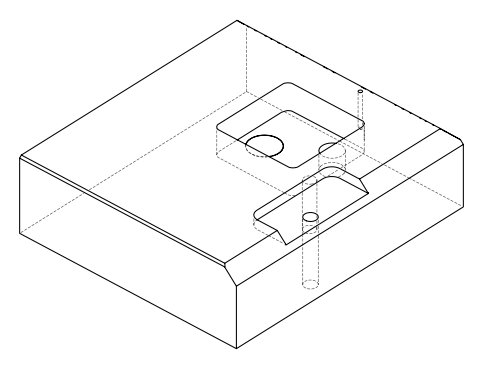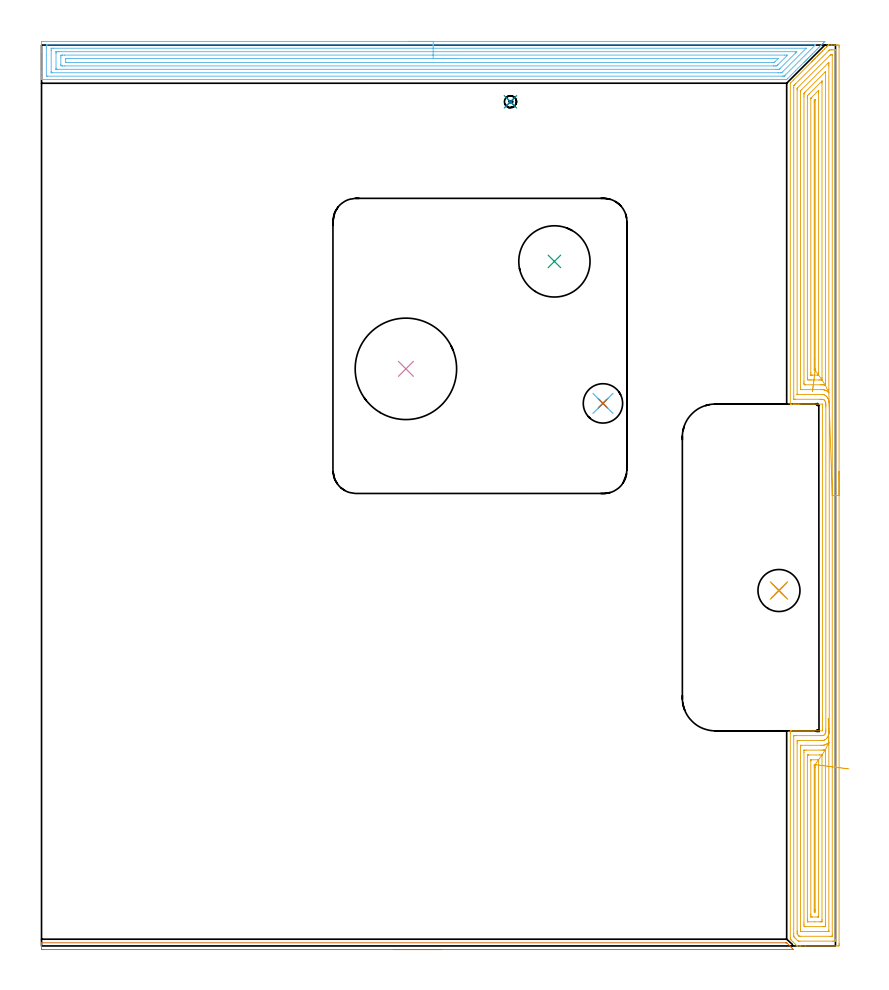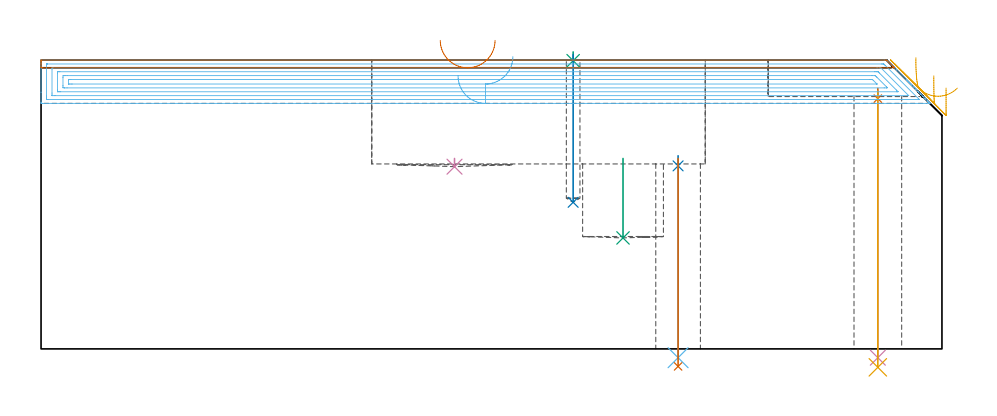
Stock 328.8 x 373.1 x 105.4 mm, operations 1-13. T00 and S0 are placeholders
(PLAN: 15 operations, 10 tool changes, 70.6 min)
(1 SPOT_DRILL | STEP1HOLE | NXT0321_9005460120000 | 0.03 min | 1429 mm3)
(2 SPOT_DRILL_1 | STEP1HOLE_1 | NXT0321_9005460120000 | 0.04 min | 4197 mm3)
(3 SPOT_DRILL_2 | STEP1POCKET | NXT0321_9005460120000 | 0.03 min | 0 mm3)
(4 DRILL_THROUGH_HOLE_INTO_CENTER | STEP1HOLE | NXT0301_065 | 0.39 min | 6385 mm3)
(5 DRILL_TO_ENLARGE_THROUGH_HOLE | STEP1HOLE | UGT0301_245 | 0.41 min | 17212 mm3)
(6 DRILL_THROUGH_HOLE_INTO_CENTER_1 | STEP1HOLE_1 | NXT0301_065 | 0.3 min | 4689 mm3)
(7 DRILL_TO_ENLARGE_THROUGH_HOLE_1 | STEP1HOLE_1 | UGT0301_287 | 0.31 min | 13071 mm3)
(8 DRILL_BLIND_HOLE_INTO_CENTER | STEP1POCKET | UGT0301_445 | 0.22 min | 985 mm3)
(9 INDEXABLE_INSERT_DRILL_BLIND_HOLE_FROM_SOLID | STEP1POCKET_1 | NXT0302_030 | 0.13 min | 44090 mm3)
(10 INDEXABLE_INSERT_DRILL_BLIND_HOLE_FROM_SOLID_1 | STEP1POCKET_2 | NXT0302_036 | 0.02 min | 53187 mm3)
(11 AREA_MILL | FG_CHAMFER_SURFACE | UGT0205_001 | 18.62 min | 74651 mm3)
(12 AREA_MILL_1 | FG_CHAMFER_SURFACE_1 | UGT0205_001 | 15.48 min | 39193 mm3)
(13 AREA_MILL_2 | FG_CHAMFER_SURFACE_2 | UGT0205_001 | 2.64 min | 1209 mm3)
(14 MILL_RECTANGULAR_POCKET | POCKET_RECTANGULAR_STRAIGHT | NXT0201_012 | Follow Part, ap 4, ae 75% | 28.42 min | 474435 mm3)
(15 MILL_SLOT | SLOT_PARTIAL_RECTANGULAR | UGT0201_109 | Follow Part, ap 6.35, ae 75% | 3.58 min | 86946 mm3)
(TOOL NXT0321_9005460120000 | NC Spot Drill, 142deg, 12mm, Carbide, Uncoated | D12 PA142 FL30 Z2)
(TOOL NXT0301_065 | Carbide Drill 9.4mm [860.1-0940-075A1-MM 2214] | D9.4 PA140 FL98 Z2)
(TOOL UGT0301_245 | Twist Drill 17.4 mm | D17.4 PA118 FL130 Z2)
(TOOL UGT0301_287 | Twist Drill 16.3 mm | D16.3 PA118 FL125 Z2)
(TOOL UGT0301_445 | Carbide Drill 5.0 mm | D5 PA118 FL52 Z2)
(TOOL NXT0302_030 | Index. Insert Drill 29.5mm [880-D2950L32-03] | D29.5 PA176 FL89 Z2)
(TOOL NXT0302_036 | Index. Insert Drill 42mm [880-D4200L50-05] | D42 PA176 FL210 Z2)
(TOOL UGT0205_001 | Chamfer Mill 20 x 3 x 45 deg. | D20 FL50 Z2)
(TOOL NXT0201_012 | ENDMILL 16mm [2P460-1600-NA 1630] | D16 FL38 Z6)
(TOOL UGT0201_109 | End Mill 25.4 mm | D25.4 FL25 Z2)
(OP 1 SPOT_DRILL)
G17 G21 G94 G90
T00 M6
G54
G17 G0 G90 X305.4 Y147.2 S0 M3
G43 Z115.4 H0
G94 G81 G98 Z91.351 F250. R95.1
G80
M5
M2
(OP 2 SPOT_DRILL_1)
G17 G21 G94 G90
T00 M6
G54
G17 G0 G90 X232.5 Y224.7 S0 M3
G43 Z115.4 H0
G94 G81 G98 Z66.798 F250. R70.5
G80
M5
M2
(OP 3 SPOT_DRILL_2)
G17 G21 G94 G90
T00 M6
G54
G17 G0 G90 X194.2 Y349.6 S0 M3
G43 Z115.4 H0
G94 G81 G98 Z105.185 F250. R108.4
G80
M5
M2
(OP 4 DRILL_THROUGH_HOLE_INTO_CENTER)
G17 G21 G94 G90
T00 M6
G54
G17 G0 G90 X305.4 Y147.2 S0 M3
G43 Z115.4 H1
G94 G73 G98 Z-3.211 F250. Q8.665 R94.1
G80
M5
M2
(OP 5 DRILL_TO_ENLARGE_THROUGH_HOLE)
G17 G21 G94 G90
T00 M6
G54
G17 G0 G90 X305.4 Y147.2 S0 M3
G43 Z115.4 H0
G94 G73 G98 Z-6.727 F250. Q16.471 R94.1
G80
M5
M2
(OP 6 DRILL_THROUGH_HOLE_INTO_CENTER_1)
G17 G21 G94 G90
T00 M6
G54
G17 G0 G90 X232.5 Y224.7 S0 M3
G43 Z115.4 H1
G94 G73 G98 Z-3.211 F250. Q8.839 R69.5
G80
M5
M2
(OP 7 DRILL_TO_ENLARGE_THROUGH_HOLE_1)
G17 G21 G94 G90
T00 M6
G54
G17 G0 G90 X232.5 Y224.7 S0 M3
G43 Z115.4 H0
G94 G73 G98 Z-6.397 F250. Q14.779 R69.5
G80
M5
M2
(OP 8 DRILL_BLIND_HOLE_INTO_CENTER)
G17 G21 G94 G90
T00 M6
G54
G17 G0 G90 X194.2 Y349.6 S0 M3
G43 Z115.4 H0
G94 G81 G98 Z53.5 F250. R107.4
G80
M5
M2
(OP 9 INDEXABLE_INSERT_DRILL_BLIND_HOLE_FROM_SOLID)
G17 G21 G94 G90
T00 M6
G54
G17 G0 G90 X212.4 Y283.5 S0 M3
G43 Z115.4 H1
G94 G81 G98 Z40.5 F250. R69.5
G80
M5
M2
(OP 10 INDEXABLE_INSERT_DRILL_BLIND_HOLE_FROM_SOLID_1)
G17 G21 G94 G90
T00 M6
G54
G17 G0 G90 X150.9 Y239. S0 M3
G43 Z115.4 H1
G94 G81 G98 Z66.5 F250. R69.5
G80
M5
M2
(OP 11 AREA_MILL)
G17 G21 G94 G90
T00 M6
G54
G17 G0 G90 X330.3 Y196.55 S1061 M3
G43 Z115.4 H0
Z95.2
G94 G1 Y196.512 Z94.328 F250.
Y196.398 Z93.464
Y196.209 Z92.612
Y195.947 Z91.78
Y195.613 Z90.974
Y195.21 Z90.2
Y194.741 Z89.464
Y194.21 Z88.772
Y193.621 Z88.129
Y192.978 Z87.54
Y192.286 Z87.008
Y191.55 Z86.54
Y190.776 Z86.137
Y189.97 Z85.803
Y189.138 Z85.541
Y188.286 Z85.352
Y187.422 Z85.238
Y186.55 Z85.2
Y1.087
X330.299 Y0.625 Z85.201
X330.295 Y0.198 Z85.203
X330.292 Y0.01 Z85.206
X329.875 Y0. Z85.622
X316.418 Z99.078
X314.394 Z101.102
X314.043 Z101.451
X312.965 Z102.533
X312.944 Y0.001 Z102.554
X312.903 Y0.003 Z102.594
X312.893 Y0.008 Z102.604
X312.87 Y0.029 Z102.628
X311.139 Y1.761 Z104.36
X310.486 Y2.413 Z105.012
X310.306 Y2.594 Z105.193
X310.295 Y2.605 Z105.204
X310.103 Y2.793 Z105.388
X310.1 Y3.307 Z105.4
Y88.224
X310.107 Y89.09 Z105.393
X310.516 Y89.1 Z104.984
X323.4 Z92.1
Y89.242
X323.394 Y89.655 Z92.094
X323.393 Y89.683 Z92.093
X323.399 Y89.717 Z92.099
Y89.725 Z92.096
X323.398 Y89.745 Z92.097
X323.4 Y89.848 Z92.096
Y89.928 Z92.1
Y223.821
X323.396 Y223.912 Z92.096
X323.398 Y224.041 Z92.098
Y224.336
Y224.4 Z92.099
X314.043 Z101.451
X313.438 Z102.059
X313.164 Z102.333
X312.558 Z102.939
X312.284 Z103.212
X311.735 Z103.764
X311.404 Z104.095
X310.525 Z104.974
X310.363 Y224.401 Z105.135
X310.106 Y224.41 Z105.393
X310.1 Y224.539 Z105.4
Y357.279
X310.106 Y357.295 Z105.393
X310.114 Y357.314 Z105.385
X311.42 Y358.62 Z104.08
X318.881 Y366.083 Z96.615
X319.016 Y366.218 Z96.481
X319.182 Y366.383 Z96.316
X319.32 Y366.523 Z96.175
X319.463 Y366.665 Z96.034
X319.615 Y366.816 Z95.883
X319.76 Y366.963 Z95.735
X319.91 Y367.111 Z95.587
X320.048 Y367.249 Z95.45
X320.2 Y367.402 Z95.295
X320.357 Y367.558 Z95.141
X320.481 Y367.682 Z95.017
X320.64 Y367.842 Z94.855
X321.153 Y368.353 Z94.347
X321.4 Y368.601 Z94.098
X321.519 Y368.721 Z93.977
X321.852 Y369.053 Z93.647
X322.076 Y369.277 Z93.423
X322.294 Y369.495 Z93.204
X322.399 Y369.601 Z93.097
X322.839 Y370.039 Z92.661
X323.278 Y370.48 Z92.218
X323.487 Y370.687 Z92.013
X323.531 Y370.731 Z91.969
X324.158 Y371.36 Z91.338
X324.37 Y371.57 Z91.13
X325.038 Y372.239 Z90.459
X325.209 Y372.409 Z90.291
X325.275 Y372.475 Z90.225
X325.771 Y372.972 Z89.728
X325.873 Y373.071 Z89.625
X325.904 Y373.092 Z89.595
X325.917 Y373.1 Z89.582
X327.236 Z88.258
X328.467 Z87.03
X328.996 Z86.499
X329.611 Z85.885
X329.875 Y373.096 Z85.62
X330.291 Y373.09 Z85.205
X330.295 Y372.901 Z85.203
X330.299 Y372.475 Z85.201
X330.3 Y372.043 Z85.2
Y186.55
X328.886 Z86.614
X328.885 Y2.525 Z86.615
X328.884 Y2.413 Z86.616
X328.879 Y2.031 Z86.621
X328.513 Y2.009 Z86.987
X328.116 Y2.004 Z87.384
X327.643 Y2. Z87.857
X314.043 Y2.001 Z101.457
X313.566 Y2.004 Z101.934
X313.369 Y2.01 Z102.131
X313.164 Y2.198 Z102.336
X312.94 Y2.413 Z102.56
X312.284 Y3.066 Z103.216
X312.043 Y3.307 Z103.457
X311.795 Y3.56 Z103.705
X311.627 Y3.735 Z103.873
X311.521 Y3.85 Z103.979
X311.519 Y3.894 Z103.981
X311.515 Y4.088 Z103.985
Y4.201
X311.514 Y4.983 Z103.986
X311.515 Y86.828 Z103.985
X311.517 Y87.023 Z103.983
X311.519 Y87.071 Z103.981
X311.521 Y87.088 Z103.979
X311.539 Y87.09 Z103.961
X311.634 Y87.097 Z103.866
X312.284 Y87.1 Z103.216
X312.511 Z102.989
X322.839 Y87.101 Z92.661
X323.064 Y87.102 Z92.436
X323.392 Y87.11 Z92.108
X323.551 Y87.122 Z91.949
X323.718 Y87.161 Z91.782
X323.838 Y87.208 Z91.662
X324.046 Y87.331 Z91.454
X324.249 Y87.514 Z91.251
X324.328 Y87.604 Z91.172
X324.408 Y87.712 Z91.092
X324.598 Y88.053 Z90.902
X324.647 Y88.174 Z90.853
X324.664 Y88.224 Z90.836
X324.76 Y88.588 Z90.74
X324.801 Y88.912 Z90.699
X324.807 Y89.118 Z90.693
X324.813 Y89.793 Z90.687
X324.814 Y223.199 Z90.686
X324.813 Y223.874 Z90.687
X324.811 Y224.092 Z90.689
X324.807 Y224.429 Z90.693
X324.779 Y224.803 Z90.721
X324.745 Y224.986 Z90.755
X324.715 Y225.108 Z90.785
X324.598 Y225.446 Z90.902
X324.448 Y225.727 Z91.052
X324.341 Y225.88 Z91.159
X324.2 Y226.037 Z91.3
X324.023 Y226.184 Z91.477
X323.852 Y226.285 Z91.648
X323.718 Y226.339 Z91.782
X323.463 Y226.388 Z92.037
X323.21 Y226.396 Z92.29
X322.839 Y226.399 Z92.661
X322.327 Y226.4 Z93.173
X312.284 Y226.401 Z103.216
X311.769 Y226.404 Z103.731
X311.596 Y226.41 Z103.904
X311.521 Y226.429 Z103.979
X311.516 Y226.661 Z103.984
X311.515 Y226.774 Z103.985
X311.514 Y227.556 Z103.986
X311.515 Y355.379 Z103.985
X311.516 Y355.491 Z103.984
X311.525 Y356.263 Z103.975
X311.639 Y356.385 Z103.861
X311.963 Y356.712 Z103.537
X312.284 Y357.035 Z103.216
X325.938 Y370.687 Z89.562
X326.153 Y370.895 Z89.347
X326.357 Y371.09 Z89.143
X326.833 Y371.097 Z88.667
X327.236 Y371.099 Z88.264
X327.71 Y371.1 Z87.79
X328.589 Z86.911
X328.799 Y371.098 Z86.701
X328.833 Y371.096 Z86.667
X328.867 Y371.09 Z86.633
X328.879 Y371.081 Z86.621
X328.88 Y371.055 Z86.62
X328.885 Y370.799 Z86.615
X328.886 Y186.55 Z86.614
X327.472 Z88.028
X327.471 Y4.856 Z88.029
X327.469 Y4.201 Z88.031
X327.467 Y4.082 Z88.033
X327.465 Y4.025 Z88.035
X327.458 Y4.009 Z88.042
X327.43 Y4.004 Z88.07
X327.236 Y4.002 Z88.264
X326.554 Y4. Z88.946
X314.24 Y4.001 Z101.26
X314.043 Y4.004 Z101.457
X313.846 Y4.01 Z101.654
X313.797 Y4.014 Z101.703
X313.769 Y4.038 Z101.731
X313.712 Y4.091 Z101.788
X313.599 Y4.201 Z101.901
X313.164 Y4.642 Z102.336
X312.943 Y4.868 Z102.557
X312.936 Y5.095 Z102.564
X312.932 Y5.33 Z102.568
X312.929 Y5.988 Z102.571
Y6.227
Y83.993
X312.933 Y84.649 Z102.567
X312.935 Y84.881 Z102.565
X312.948 Y85.09 Z102.552
X313.164 Y85.094 Z102.336
X313.6 Y85.099 Z101.9
X322.395 Y85.1 Z93.105
X322.839 Y85.103 Z92.661
X323.265 Y85.109 Z92.235
X323.718 Y85.135 Z91.782
X324.042 Y85.214 Z91.458
X324.276 Y85.307 Z91.224
X324.598 Y85.485 Z90.902
X324.634 Y85.506 Z90.866
X324.686 Y85.543 Z90.814
X325.105 Y85.921 Z90.395
X325.224 Y86.057 Z90.276
X325.477 Y86.393 Z90.023
X325.495 Y86.419 Z90.005
X325.505 Y86.437 Z89.995
X325.8 Y87.003 Z89.7
X325.929 Y87.331 Z89.571
X326.026 Y87.667 Z89.474
X326.091 Y87.912 Z89.409
X326.15 Y88.224 Z89.35
X326.174 Y88.41 Z89.326
X326.21 Y88.743 Z89.29
X326.223 Y89.118 Z89.277
X326.226 Y89.251 Z89.274
X326.228 Y90.012 Z89.272
Y90.143
Y223.329
X326.227 Y224.092 Z89.273
X326.225 Y224.226 Z89.275
X326.216 Y224.607 Z89.284
X326.187 Y224.986 Z89.313
X326.167 Y225.179 Z89.333
X326.1 Y225.557 Z89.4
X326.02 Y225.88 Z89.48
X325.836 Y226.409 Z89.664
X325.662 Y226.774 Z89.838
X325.477 Y227.1 Z90.023
X325.239 Y227.423 Z90.261
X325.019 Y227.668 Z90.481
X324.795 Y227.863 Z90.705
X324.598 Y228.012 Z90.902
X324.351 Y228.156 Z91.149
X323.968 Y228.308 Z91.532
X323.718 Y228.357 Z91.782
X323.539 Y228.385 Z91.961
X323.359 Y228.391 Z92.141
X322.999 Y228.399 Z92.501
X313.164 Y228.401 Z102.336
X313.004 Y228.403 Z102.496
X312.959 Y228.406 Z102.541
X312.936 Y228.41 Z102.564
X312.935 Y228.421 Z102.565
X312.931 Y228.482 Z102.569
X312.929 Y228.562 Z102.571
Y354.597
X312.93 Y354.835 Z102.57
X312.933 Y355.075 Z102.567
X312.937 Y355.226 Z102.563
X313.177 Y355.478 Z102.323
X326.598 Y368.899 Z88.902
X326.729 Y369.026 Z88.771
X326.777 Y369.07 Z88.723
X326.797 Y369.086 Z88.703
X326.842 Y369.09 Z88.658
X327.041 Y369.098 Z88.459
X327.236 Y369.097 Z88.264
X327.434 Y369.093 Z88.066
X327.457 Y369.09 Z88.043
X327.465 Y369.08 Z88.035
X327.468 Y369.042 Z88.032
X327.47 Y368.979 Z88.03
X327.471 Y368.899 Z88.029
Y368.66
X327.472 Y186.55 Z88.028
X326.05 Y229.126 Z89.45
X325.67 Y229.456 Z89.83
X325.477 Y229.615 Z90.023
X324.99 Y229.951 Z90.51
X324.598 Y230.134 Z90.902
X324.451 Y230.193 Z91.049
X324.315 Y230.244 Z91.185
X323.904 Y230.35 Z91.596
X323.718 Y230.378 Z91.782
X323.686 Y230.382 Z91.814
X322.839 Y230.399 Z92.661
X322.789 Y230.4 Z92.711
X314.503 Y230.401 Z100.997
X314.41 Y230.404 Z101.09
X314.365 Y230.408 Z101.135
X314.349 Y230.411 Z101.151
X314.348 Y230.425 Z101.152
X314.345 Y230.519 Z101.155
X314.343 Y230.939 Z101.157
Y231.243
Y353.703
X314.345 Y353.998 Z101.155
X314.348 Y354.145 Z101.152
X314.35 Y354.179 Z101.15
X314.361 Y354.201 Z101.139
X314.396 Y354.239 Z101.104
X314.746 Y354.597 Z100.754
X314.835 Y354.686 Z100.665
X325.472 Y365.324 Z90.028
X325.92 Y365.768 Z89.58
X325.973 Y365.819 Z89.527
X326.039 Y365.88 Z89.461
X326.05 Y365.796 Z89.45
X326.054 Y365.632 Z89.446
X326.056 Y365.324 Z89.444
X326.057 Y364.734 Z89.443
Y364.43
Y230.35
X326.056 Y229.761 Z89.444
X326.05 Y229.126 Z89.45
X324.598 Y232.224 Z90.902
X324.496 Y232.241 Z91.004
X324.059 Y232.328 Z91.441
X323.718 Y232.374 Z91.782
X323.475 Y232.385 Z92.025
X322.839 Y232.396 Z92.661
X322.581 Y232.399 Z92.919
X316.422 Y232.402 Z99.078
X315.802 Y232.41 Z99.698
X315.761 Y233.031 Z99.739
X315.759 Y233.075 Z99.741
X315.757 Y233.925 Z99.743
Y351.962
X315.761 Y352.81 Z99.739
X315.763 Y352.85 Z99.737
X315.802 Y353.192 Z99.698
X316.053 Y353.449 Z99.447
X316.302 Y353.703 Z99.198
X324.346 Y361.748 Z91.154
X324.474 Y361.874 Z91.026
X324.598 Y361.993 Z90.902
X324.632 Y362.023 Z90.868
X324.639 Y361.886 Z90.861
X324.642 Y361.794 Z90.858
X324.643 Y361.748 Z90.857
Y361.702
Y233.925
X324.641 Y233.031 Z90.859
X324.64 Y232.988 Z90.86
X324.598 Y232.224 Z90.902
X323.222 Y234.405 Z92.278
X323.204 Y234.401 Z92.296
X323.152 Y234.397 Z92.348
X323.047 Y234.396 Z92.453
X322.839 Y234.398 Z92.661
X322.372 Y234.4 Z93.128
X321.959 Z93.541
X318.853 Z96.647
X318.441 Z97.059
X317.971 Y234.402 Z97.529
X317.561 Y234.41 Z97.939
X317.178 Y234.432 Z98.322
X317.174 Y234.819 Z98.326
X317.172 Y235.215 Z98.328
X317.171 Y351.022 Z98.329
X317.172 Y351.417 Z98.328
X317.176 Y351.916 Z98.324
X317.178 Y352.109 Z98.322
X317.271 Y352.211 Z98.229
X317.561 Y352.512 Z97.939
X317.708 Y352.66 Z97.792
X317.857 Y352.81 Z97.643
X323.221 Y358.173 Z92.279
X323.223 Z92.277
X323.227 Y357.928 Z92.273
X323.229 Y357.777 Z92.271
Y357.279
Y235.316
X323.228 Y234.819 Z92.272
X323.224 Y234.427 Z92.276
X323.222 Y234.405 Z92.278
X321.808 Y236.429 Z93.692
X321.486 Y236.41 Z94.014
X321.281 Y236.402 Z94.219
X319.32 Y236.4 Z96.18
X318.643 Y236.402 Z96.857
X318.609 Y236.406 Z96.891
X318.601 Y236.408 Z96.899
X318.592 Y236.453 Z96.908
X318.59 Y236.607 Z96.91
X318.586 Y237.353 Z96.914
X318.585 Y237.5 Z96.915
X318.586 Y350.874 Z96.914
X318.588 Y351.022 Z96.912
X318.592 Y351.067 Z96.908
X318.595 Y351.086 Z96.905
X318.612 Y351.107 Z96.888
X318.682 Y351.182 Z96.818
X318.789 Y351.292 Z96.711
X318.923 Y351.426 Z96.577
X321.647 Y354.15 Z93.853
X321.716 Y354.216 Z93.784
X321.774 Y354.27 Z93.726
X321.806 Y354.298 Z93.694
X321.808 Y354.247 Z93.692
X321.813 Y353.851 Z93.687
X321.814 Y353.703 Z93.686
X321.815 Y353.095 Z93.685
Y237.5
X321.813 Y236.755 Z93.687
X321.808 Y236.429 Z93.692
X320.385 Y238.409 Z95.115
X320.363 Y238.406 Z95.137
X320.309 Y238.403 Z95.191
X320.2 Y238.4 Z95.3
X320.194 Z95.306
X320.006 Y238.421 Z95.494
X320.001 Y238.469 Z95.499
Y238.486
X320. Y242.724 Z95.5
Y349.438
X320.002 Y349.783 Z95.498
X320.004 Y349.955 Z95.496
X320.007 Y350.037 Z95.493
X320.08 Y350.128 Z95.42
X320.139 Y350.19 Z95.361
X320.2 Y350.253 Z95.3
X320.263 Y350.313 Z95.237
X320.384 Y350.426 Z95.116
X320.395 Y350.432 Z95.105
X320.397 Y350.424 Z95.103
X320.399 Y350.39 Z95.101
X320.4 Y350.332 Z95.1
Y350.128
Y239.085
X320.398 Y238.881 Z95.102
X320.393 Y238.474 Z95.107
X320.385 Y238.409 Z95.115
X320.277 Y237.556 Z95.261
X320.171 Y236.719 Z95.482
X320.068 Y235.903 Z95.775
X319.968 Y235.117 Z96.139
X319.873 Y234.365 Z96.571
X319.783 Y233.653 Z97.067
X319.699 Y232.987 Z97.624
X319.621 Y232.371 Z98.237
X319.55 Y231.811 Z98.902
X319.487 Y231.31 Z99.614
X319.431 Y230.873 Z100.367
X319.384 Y230.502 Z101.155
X319.346 Y230.202 Z101.973
X319.317 Y229.973 Z102.814
X319.298 Y229.817 Z103.672
X319.287 Y229.737 Z104.541
Y229.731 Z105.413
X319.296 Y229.802 Z106.283
G0 Z115.4
X325.834 Y94.166
Z99.669
G1 Y94.147 Z98.797
X325.836 Y94.052 Z97.929
X325.84 Y93.883 Z97.074
X325.845 Y93.639 Z96.236
X325.852 Y93.323 Z95.423
X325.861 Y92.937 Z94.64
X325.871 Y92.485 Z93.894
X325.882 Y91.97 Z93.191
X325.895 Y91.395 Z92.535
X325.909 Y90.765 Z91.931
X325.924 Y90.085 Z91.385
X325.94 Y89.36 Z90.9
X325.957 Y88.596 Z90.48
X325.975 Y87.797 Z90.128
X325.993 Y86.972 Z89.848
X326.012 Y86.124 Z89.64
X326.031 Y85.262 Z89.507
X326.05 Y84.392 Z89.45
X326.053 Y84.262 Z89.447
X326.056 Y84.061 Z89.444
X326.057 Y83.755 Z89.443
Y83.166
Y6.293
X326.056 Y6.096 Z89.444
X326.053 Y6.026 Z89.447
X326.051 Y6.012 Z89.449
X326.045 Y6.009 Z89.455
X326.02 Y6.004 Z89.48
X325.911 Y6.002 Z89.589
X325.477 Y6. Z90.023
X314.911 Z100.589
X314.489 Y6.007 Z101.011
X314.384 Y6.01 Z101.116
X314.349 Y6.021 Z101.151
X314.347 Y6.055 Z101.153
X314.345 Y6.143 Z101.155
X314.343 Y6.578 Z101.157
Y6.882
X314.344 Y82.861 Z101.156
X314.345 Y83.008 Z101.155
X314.348 Y83.08 Z101.152
X314.35 Y83.09 Z101.15
X314.386 Y83.094 Z101.114
X314.453 Y83.097 Z101.047
X314.688 Y83.1 Z100.812
X322.603 Y83.101 Z92.897
X322.839 Y83.104 Z92.661
X323.466 Y83.118 Z92.034
X323.718 Y83.134 Z91.782
X324.007 Y83.177 Z91.493
X324.233 Y83.232 Z91.267
X324.598 Y83.358 Z90.902
X324.863 Y83.486 Z90.637
X325.318 Y83.755 Z90.182
X325.409 Y83.824 Z90.091
X325.477 Y83.882 Z90.023
X326.05 Y84.392 Z89.45
X324.634 Y81.293 Z90.866
X324.637 Y81.272 Z90.863
X324.641 Y81.212 Z90.859
X324.643 Y81.12 Z90.857
Y81.073
Y9.518
X324.641 Y8.67 Z90.859
X324.64 Y8.627 Z90.86
X324.598 Y8.01 Z90.902
X324.374 Y8.004 Z91.126
X323.718 Y8.001 Z91.782
X323.498 Y8. Z92.002
X316.46 Y8.001 Z99.04
X315.802 Y8.01 Z99.698
X315.761 Y8.67 Z99.739
X315.759 Y8.714 Z99.741
X315.757 Y9.564 Z99.743
Y80.225
X315.763 Y81.073 Z99.737
X315.764 Y81.088 Z99.736
X315.781 Y81.095 Z99.719
X315.802 Y81.097 Z99.698
X316.656 Y81.1 Z98.844
X322.839 Y81.101 Z92.661
X323.67 Y81.122 Z91.83
X323.718 Y81.127 Z91.782
X324.109 Y81.181 Z91.391
X324.426 Y81.248 Z91.074
X324.598 Y81.288 Z90.902
X324.634 Y81.293 Z90.866
X323.22 Y79.099 Z92.28
X323.224 Y79.077 Z92.276
X323.226 Y79.048 Z92.274
X323.228 Y78.89 Z92.272
X323.229 Y10.955 Z92.271
X323.227 Y10.458 Z92.273
X323.224 Y10.066 Z92.276
X323.222 Y10.014 Z92.278
X323.176 Y10.01 Z92.324
X323.064 Y10.005 Z92.436
X322.839 Y10.002 Z92.661
X322.41 Y10. Z93.09
X320.211 Z95.289
X317.411 Y10.002 Z98.089
X317.291 Y10.005 Z98.209
X317.212 Y10.01 Z98.288
X317.178 Y10.017 Z98.322
X317.177 Y10.062 Z98.323
X317.173 Y10.458 Z98.327
X317.171 Y10.854 Z98.329
Y11.352
X317.172 Y78.788 Z98.328
X317.173 Y78.921 Z98.327
X317.175 Y79.026 Z98.325
X317.178 Y79.087 Z98.322
X317.214 Y79.09 Z98.286
X317.561 Y79.097 Z97.939
X317.745 Y79.1 Z97.755
X322.142 Z93.358
X322.839 Y79.103 Z92.661
X323.018 Z92.482
X323.22 Y79.099 Z92.28
X321.808 Y77.09 Z93.692
X321.811 Y77.083 Z93.689
X321.813 Y77.054 Z93.687
X321.814 Y76.994 Z93.686
X321.815 Y76.751 Z93.685
X321.814 Y12.393 Z93.686
X321.813 Y12.246 Z93.687
X321.81 Y12.059 Z93.69
X321.808 Y12.021 Z93.692
X321.723 Y12.01 Z93.777
X321.563 Y12.005 Z93.937
X321.321 Y12.001 Z94.179
X319.32 Y12. Z96.18
X318.681 Y12.002 Z96.819
X318.621 Y12.007 Z96.879
X318.602 Y12.009 Z96.898
X318.592 Y12.092 Z96.908
X318.59 Y12.246 Z96.91
X318.586 Y12.992 Z96.914
X318.585 Y13.139 Z96.915
X318.586 Y76.604 Z96.914
X318.588 Y76.978 Z96.912
X318.59 Y77.07 Z96.91
X318.592 Y77.086 Z96.908
X318.612 Y77.09 Z96.888
X318.67 Y77.095 Z96.83
X318.833 Y77.099 Z96.667
X321.471 Y77.1 Z94.029
X321.739 Y77.097 Z93.761
X321.8 Y77.093 Z93.7
X321.808 Y77.09 Z93.692
X320.387 Y75.091 Z95.113
X320.394 Y75.075 Z95.106
X320.396 Y75.02 Z95.104
X320.399 Y74.816 Z95.101
X320.4 Y74.613 Z95.1
X320.401 Y73.922 Z95.099
X320.4 Y14.927 Z95.1
X320.399 Y14.725 Z95.101
X320.393 Y14.033 Z95.107
X320.228 Y14.005 Z95.272
X320.2 Y14.007 Z95.3
X320.007 Y14.033 Z95.493
X320.004 Y14.233 Z95.496
X320. Y14.927 Z95.5
Y15.131
Y74.126
X320.002 Y74.816 Z95.498
X320.004 Y75.016 Z95.496
X320.006 Y75.079 Z95.494
X320.061 Y75.09 Z95.439
X320.2 Y75.096 Z95.3
X320.293 Y75.097 Z95.207
X320.367 Y75.093 Z95.133
X320.387 Y75.091 Z95.113
X321.027 Y75.009 Z94.526
X321.716 Y74.922 Z93.998
X322.448 Y74.829 Z93.532
X323.217 Y74.732 Z93.133
X324.018 Y74.63 Z92.802
X324.844 Y74.525 Z92.543
X325.69 Y74.418 Z92.358
X326.548 Y74.309 Z92.247
X327.413 Y74.199 Z92.213
X328.278 Y74.09 Z92.254
X329.135 Y73.981 Z92.371
X329.979 Y73.874 Z92.564
X330.804 Y73.769 Z92.829
X331.602 Y73.668 Z93.166
X332.368 Y73.571 Z93.572
X333.096 Y73.479 Z94.044
X333.781 Y73.392 Z94.578
X334.416 Y73.311 Z95.17
G0 Z115.4
M5
M2
(OP 12 AREA_MILL_1)
G17 G21 G94 G90
T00 M6
G54
G17 G0 G90 X152.2 Y374.6 S1061 M3
G43 Z115.4 H0
Z99.6
G94 G1 X152.238 Z98.728 F250.
X152.352 Z97.864
X152.541 Z97.012
X152.803 Z96.18
X153.137 Z95.374
X153.54 Z94.6
X154.008 Z93.864
X154.54 Z93.172
X155.129 Z92.529
X155.772 Z91.94
X156.464 Z91.409
X157.2 Z90.94
X157.974 Z90.537
X158.78 Z90.203
X159.612 Z89.941
X160.464 Z89.752
X161.328 Z89.638
X162.2 Z89.6
X324.385
X324.386 Y374.596 Z89.603
X324.385 Y374.586 Z89.612
X324.35 Y374.55 Z89.649
X324.321 Y374.521 Z89.678
X324.088 Y374.286 Z89.911
X323.977 Y374.176 Z90.022
X323.79 Y373.99 Z90.21
X323.659 Y373.859 Z90.341
X323.537 Y373.736 Z90.461
X323.493 Y373.692 Z90.506
X322.817 Y373.017 Z91.183
X322.658 Y372.856 Z91.34
X322.6 Y372.799 Z91.399
X321.975 Y372.175 Z92.025
X321.779 Y371.977 Z92.219
X321.133 Y371.333 Z92.867
X320.899 Y371.097 Z93.099
X320.292 Y370.491 Z93.708
X320.219 Y370.419 Z93.78
X320.02 Y370.218 Z93.978
X319.45 Y369.649 Z94.55
X319.326 Y369.526 Z94.673
X319.14 Y369.338 Z94.858
X318.607 Y368.807 Z95.393
X318.261 Y368.459 Z95.737
X317.765 Y367.965 Z96.235
X317.541 Y367.74 Z96.458
X317.382 Y367.579 Z96.615
X317.225 Y367.424 Z96.774
X317.094 Y367.293 Z96.905
X316.942 Y367.14 Z97.056
X316.792 Y366.991 Z97.207
X316.648 Y366.847 Z97.351
X316.502 Y366.7 Z97.496
X316.359 Y366.557 Z97.64
X316.202 Y366.401 Z97.797
X316.062 Y366.26 Z97.936
X315.925 Y366.124 Z98.074
X315.755 Y365.954 Z98.244
X312.184 Y362.383 Z101.815
X309.024 Y359.224 Z104.975
X308.613 Y358.816 Z105.384
X308.6 Y358.807 Z105.393
X307.72 Y358.8 Z105.4
X0.163
X0.01 Y358.806 Z105.393
X0. Y359.111 Z105.089
Y359.46 Z104.74
Y360.104 Z104.091
Y361.305 Z102.892
Y361.863 Z102.331
Y370.518 Z93.679
Y374.176 Z90.022
X0.003 Y374.457 Z89.74
X0.01 Y374.592 Z89.606
X0.147 Y374.599 Z89.599
X0.61 Y374.6 Z89.6
X162.2
Y373.186 Z91.014
X320.219 Y373.185 Z91.015
X320.333 Y373.184 Z91.016
X320.471 Y373.179 Z91.021
X320.517 Y373.177 Z91.023
X320.508 Y373.166 Z91.034
X320.433 Y373.086 Z91.114
X320.313 Y372.963 Z91.237
X320.219 Y372.869 Z91.331
X308.029 Y360.679 Z103.521
X307.72 Y360.373 Z103.827
X307.58 Y360.242 Z103.958
X307.555 Y360.221 Z103.979
X307.51 Y360.219 Z103.981
X307.413 Y360.216 Z103.984
X307.218 Y360.215 Z103.985
X306.828 Y360.214 Z103.986
X2.395 Y360.215 Z103.985
X2.282
X2.035 Y360.22 Z103.98
X2.012 Y360.221 Z103.979
X2.008 Y360.238 Z103.962
X2.003 Y360.269 Z103.931
X2.001 Y360.298 Z103.902
X2. Y371.927 Z92.273
X2.001 Y372.417 Z91.783
X2.004 Y372.802 Z91.398
X2.015 Y373.179 Z91.021
X2.395 Y373.184 Z91.016
X2.508 Y373.185 Z91.015
X162.2 Y373.186 Z91.014
Y371.771 Z92.429
X316.411
X316.492 Y371.77 Z92.43
X316.648 Y371.766 Z92.434
X316.654 Y371.764 Z92.436
X316.653 Y371.758 Z92.442
X316.648 Y371.748 Z92.452
X306.763 Y361.863 Z102.337
X306.595 Y361.702 Z102.498
X306.535 Y361.646 Z102.554
X306.41 Y361.635 Z102.565
X306.17 Y361.631 Z102.569
X305.935 Y361.63 Z102.57
X305.28 Y361.628 Z102.572
X305.042
X4.418 Y361.629 Z102.571
X4.181 Y361.63 Z102.57
X4.102 Y361.632 Z102.568
X4.04 Y361.635 Z102.565
X4.01 Y361.639 Z102.561
X4.008 Y361.685 Z102.515
X4.003 Y361.863 Z102.337
X4. Y362.04 Z102.16
Y370.836 Z93.364
X4.003 Y371.537 Z92.663
X4.005 Y371.71 Z92.49
X4.012 Y371.764 Z92.436
X4.062 Y371.767 Z92.433
X4.181 Y371.769 Z92.431
X4.836 Y371.771 Z92.429
X5.074
X162.2
Y370.357 Z93.843
X312.184 Y370.356 Z93.844
X312.492 Y370.355 Z93.845
X312.675 Y370.35 Z93.85
X312.785 Y370.345 Z93.855
X312.709 Y370.263 Z93.937
X312.649 Y370.2 Z94.
X312.23 Y369.778 Z94.422
X305.935 Y363.484 Z100.716
X305.556 Y363.116 Z101.084
X305.478 Y363.05 Z101.15
X305.336 Y363.047 Z101.153
X305.042 Y363.044 Z101.156
X304.737 Y363.043 Z101.157
X304.149
X6.859
X6.553 Y363.044 Z101.156
X6.129 Y363.048 Z101.152
X6.039 Y363.05 Z101.15
X6.01 Y363.055 Z101.145
X6.007 Y363.099 Z101.101
X6.004 Y363.196 Z101.004
X6. Y363.588 Z100.612
Y369.778 Z94.422
X6.006 Y370.201 Z93.999
X6.01 Y370.307 Z93.893
X6.014 Y370.35 Z93.85
X6.076 Y370.352 Z93.848
X6.273 Y370.355 Z93.845
X6.859 Y370.357 Z93.843
X7.164
X162.2
Y368.943 Z95.257
X307.72
X308.572 Y368.939 Z95.261
X308.613 Y368.936 Z95.264
X308.889 Y368.899 Z95.301
X308.755 Y368.759 Z95.441
X308.613 Y368.612 Z95.588
X305.042 Y365.041 Z99.159
X304.768 Y364.771 Z99.429
X304.491 Y364.501 Z99.699
X304.188 Y364.463 Z99.737
X304.149 Y364.461 Z99.739
X303.302 Y364.457 Z99.743
X303.257
X9.582
X8.688 Y364.459 Z99.741
X8.645 Y364.461 Z99.739
X8.01 Y364.501 Z99.699
X8.002 Y365.135 Z99.065
X8.001 Y368.019 Z96.181
X8.004 Y368.651 Z95.549
X8.01 Y368.899 Z95.301
X8.603 Y368.94 Z95.26
X8.645 Y368.941 Z95.259
X9.492 Y368.943 Z95.257
X162.2
Y367.529 Z96.671
X305.008
X305.042 Y367.528 Z96.672
X305.056 Y367.526 Z96.674
X305.062 Y367.523 Z96.677
X305.061 Y367.514 Z96.686
X305.055 Y367.504 Z96.696
X303.812 Y366.26 Z97.94
X303.533 Y365.988 Z98.212
X303.437 Y365.896 Z98.304
X303.401 Y365.878 Z98.322
X303.355 Y365.875 Z98.325
X303.257 Y365.873 Z98.327
X302.759 Y365.871 Z98.329
X302.364
X10.825
X10.43 Y365.872 Z98.328
X10.036 Y365.876 Z98.324
X10.017 Y365.878 Z98.322
X10.01 Y365.888 Z98.312
X10.004 Y365.931 Z98.269
X10.001 Y366.006 Z98.194
Y367.352 Z96.848
X10.005 Y367.457 Z96.743
X10.01 Y367.509 Z96.691
X10.016 Y367.522 Z96.678
X10.039 Y367.525 Z96.675
X10.43 Y367.528 Z96.672
X10.928 Y367.529 Z96.671
X11.323
X162.2
X163.072 Z96.709
X163.936 Z96.823
X164.788 Z97.012
X165.62 Z97.274
X166.426 Z97.608
X167.2 Z98.011
X167.936 Z98.48
X168.628 Z99.011
X169.271 Z99.6
X169.86 Z100.243
X170.392 Z100.935
X170.86 Z101.671
X171.263 Z102.445
X171.597 Z103.251
X171.859 Z104.083
X172.048 Z104.935
X172.162 Z105.8
X172.2 Z106.671
G0 Z115.4
M5
M2
(OP 13 AREA_MILL_2)
G17 G21 G94 G90
T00 M6
G54
G17 G0 G90 X165.7 Y-1.5 S1061 M3
G43 Z115.4 H0
Z112.6
G94 G1 X165.662 Z111.728 F250.
X165.548 Z110.864
X165.359 Z110.012
X165.097 Z109.18
X164.763 Z108.374
X164.36 Z107.6
X163.892 Z106.864
X163.36 Z106.172
X162.771 Z105.529
X162.128 Z104.94
X161.436 Z104.408
X160.7 Z103.94
X159.926 Z103.537
X159.12 Z103.203
X158.288 Z102.941
X157.437 Z102.752
X156.572 Z102.638
X155.7 Z102.6
X0.624
X0.436 Y-1.498 Z102.602
X0.002 Y-1.491 Z102.605
X0. Y-1.337 Z102.76
Y-0.1 Z103.995
Y0.604 Z104.703
Y0.892 Z104.991
X0.007 Y1.273 Z105.364
X0.01 Y1.297 Z105.388
X0.178 Y1.3 Z105.4
X308.094
X308.595 Y1.301 Z105.381
X308.661 Y1.24 Z105.338
X310.888 Y-0.986 Z103.11
X311.329 Y-1.429 Z102.671
X311.372 Y-1.473 Z102.626
X311.383 Y-1.494 Z102.604
X311.372 Y-1.5 Z102.6
X155.7
X154.828 Z102.638
X153.964 Z102.752
X153.112 Z102.941
X152.28 Z103.203
X151.474 Z103.537
X150.7 Z103.94
X149.964 Z104.408
X149.272 Z104.94
X148.629 Z105.529
X148.04 Z106.172
X147.509 Z106.864
X147.04 Z107.6
X146.637 Z108.374
X146.303 Z109.18
X146.041 Z110.012
X145.852 Z110.864
X145.738 Z111.728
X145.7 Z112.6
G0 Z115.4
M5
M2
